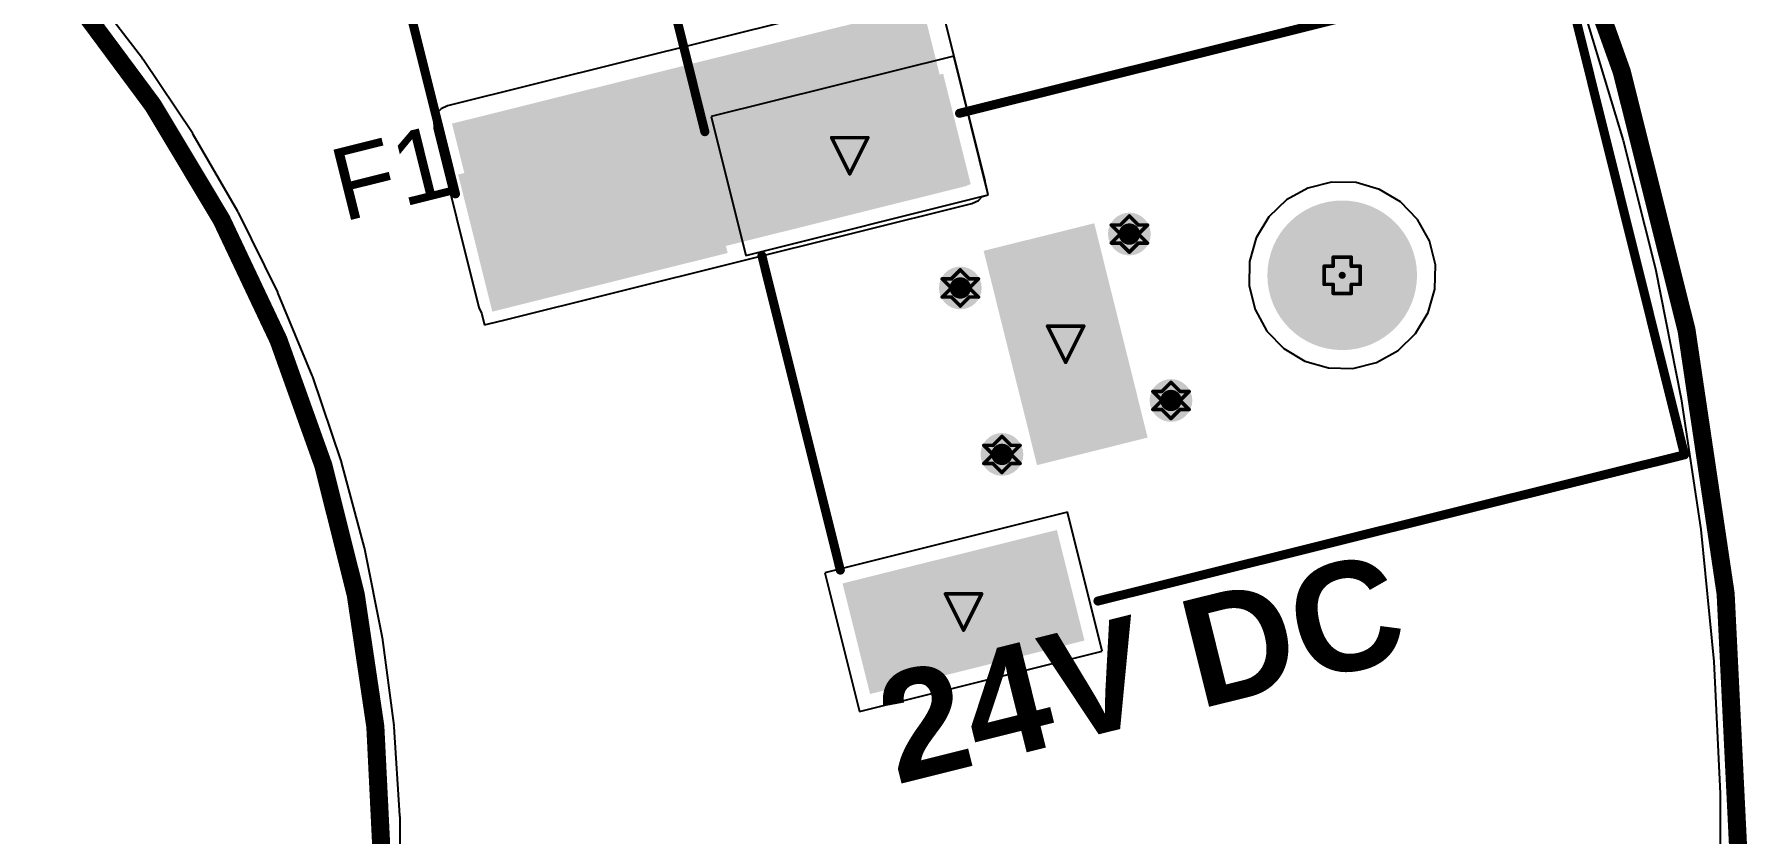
# Model space of a CAD drawing. Header units: inches. Extents: x -38 to 391, y -38 to 85.
# Drawn here: x 14.18 to 38.23, y 0.37 to 11.59 of the extents above; entities that cross this region are included whole.
import ezdxf

# ---------------------------------------------------------------- set-up
doc = ezdxf.new("R2010")
doc.units = ezdxf.units.IN
for name, color, linetype in [('Board Outline', 216, 'Continuous'), ('Bottom Layer', 5, 'Continuous'), ('Bottom Solder', 6, 'Continuous'), ('Drill Drawing', 1, 'Continuous'), ('Multi-Layer', 9, 'Continuous'), ('Pad Holes', 156, 'Continuous'), ('Top Layer', 1, 'Continuous'), ('Top Overlay', 2, 'Continuous'), ('Top Paste', 8, 'Continuous'), ('Top Solder', 216, 'Continuous'), ('Via Holes', 16, 'Continuous')]:
    doc.layers.add(name, color=color, linetype=linetype)
doc.styles.add('Arial', font='', dxfattribs={"height": 0.2})
doc.styles.add('Arial_Bold', font='', dxfattribs={"height": 0.2})
doc.styles.get('Arial').set_extended_font_data('Arial')
doc.styles.get('Arial_Bold').set_extended_font_data('Arial', bold=True)

msp = doc.modelspace()

# ---------------------------------------------------------------- hatches: boundary and pattern name
at = {"layer": 'Bottom Layer'}
for points in [[(24.352, 8.791), (23.989, 10.247), (26.9, 10.973), (27.263, 9.517)], [(29.747, 5.963), (28.291, 5.6), (27.566, 8.511), (29.021, 8.873)], [(28.497, 4.569), (28.86, 3.113), (25.949, 2.388), (25.586, 3.843)]]:
    msp.add_hatch(color=5, dxfattribs=at).paths.add_polyline_path(points)
h = msp.add_hatch(color=5, dxfattribs=at)
edge = h.paths.add_edge_path()
edge.add_arc((29.55, 8.783), 0.3, 0, 360)
h = msp.add_hatch(color=5, dxfattribs=at)
edge = h.paths.add_edge_path()
edge.add_arc((27.178, 8.026), 0.3, 0, 360)
h = msp.add_hatch(color=5, dxfattribs=at)
edge = h.paths.add_edge_path()
edge.add_arc((30.134, 6.447), 0.3, 0, 360)
h = msp.add_hatch(color=5, dxfattribs=at)
edge = h.paths.add_edge_path()
edge.add_arc((27.762, 5.69), 0.3, 0, 360)
at = {"layer": 'Bottom Solder'}
for points in [[(24.316, 8.731), (23.929, 10.283), (26.937, 11.033), (27.324, 9.481)], [(29.807, 5.926), (28.255, 5.539), (27.505, 8.547), (29.057, 8.934)], [(28.533, 4.629), (28.92, 3.077), (25.912, 2.327), (25.525, 3.879)]]:
    msp.add_hatch(color=6, dxfattribs=at).paths.add_polyline_path(points)
h = msp.add_hatch(color=6, dxfattribs=at)
edge = h.paths.add_edge_path()
edge.add_arc((32.537, 8.204), 0.05, 0, 360)
at = {"layer": 'Multi-Layer'}
for points in [[(24.352, 8.791), (23.989, 10.247), (26.9, 10.973), (27.263, 9.517)], [(29.747, 5.963), (28.291, 5.6), (27.566, 8.511), (29.021, 8.873)], [(28.497, 4.569), (28.86, 3.113), (25.949, 2.388), (25.586, 3.843)]]:
    msp.add_hatch(color=9, dxfattribs=at).paths.add_polyline_path(points)
at = {"layer": 'Pad Holes'}
h = msp.add_hatch(color=7, dxfattribs=at)
edge = h.paths.add_edge_path()
edge.add_arc((25.044, 9.737), 0.5, 104, 284)
edge.add_line((25.165, 9.252), (26.329, 9.542))
edge.add_arc((26.208, 10.027), 0.5, 284, 464)
edge.add_line((26.087, 10.512), (24.923, 10.222))
h = msp.add_hatch(color=7, dxfattribs=at)
edge = h.paths.add_edge_path()
edge.add_arc((32.537, 8.204), 1.05, 0, 360)
h = msp.add_hatch(color=7, dxfattribs=at)
edge = h.paths.add_edge_path()
edge.add_arc((28.511, 7.819), 0.5, 14, 194)
edge.add_line((28.026, 7.698), (28.316, 6.533))
edge.add_arc((28.801, 6.654), 0.5, 194, 374)
edge.add_line((29.287, 6.775), (28.996, 7.94))
h = msp.add_hatch(color=7, dxfattribs=at)
edge = h.paths.add_edge_path()
edge.add_arc((26.641, 3.333), 0.5, 104, 284)
edge.add_line((26.762, 2.848), (27.926, 3.138))
edge.add_arc((27.805, 3.623), 0.5, 284, 464)
edge.add_line((27.684, 4.108), (26.52, 3.818))
at = {"layer": 'Top Layer'}
for points in [[(26.649, 11.98), (20.045, 10.333), (20.673, 7.814), (27.277, 9.461)], [(24.352, 8.791), (23.989, 10.247), (26.9, 10.973), (27.263, 9.517)], [(20.685, 7.817), (20.254, 9.544), (23.359, 10.318), (23.79, 8.591)], [(29.747, 5.963), (28.291, 5.6), (27.566, 8.511), (29.021, 8.873)], [(28.497, 4.569), (28.86, 3.113), (25.949, 2.388), (25.586, 3.843)]]:
    msp.add_hatch(color=1, dxfattribs=at).paths.add_polyline_path(points)
h = msp.add_hatch(color=1, dxfattribs=at)
edge = h.paths.add_edge_path()
edge.add_arc((29.55, 8.783), 0.3, 0, 360)
h = msp.add_hatch(color=1, dxfattribs=at)
edge = h.paths.add_edge_path()
edge.add_arc((27.178, 8.026), 0.3, 0, 360)
h = msp.add_hatch(color=1, dxfattribs=at)
edge = h.paths.add_edge_path()
edge.add_arc((30.134, 6.447), 0.3, 0, 360)
h = msp.add_hatch(color=1, dxfattribs=at)
edge = h.paths.add_edge_path()
edge.add_arc((27.762, 5.69), 0.3, 0, 360)
at = {"layer": 'Top Paste'}
msp.add_hatch(color=8, dxfattribs=at).paths.add_polyline_path([(20.685, 7.817), (20.254, 9.544), (23.359, 10.318), (23.79, 8.591)])
at = {"layer": 'Top Solder'}
for points in [[(24.316, 8.731), (23.929, 10.283), (26.937, 11.033), (27.324, 9.481)], [(20.611, 7.694), (20.131, 9.618), (23.433, 10.442), (23.913, 8.517)], [(29.807, 5.926), (28.255, 5.539), (27.505, 8.547), (29.057, 8.934)], [(28.533, 4.629), (28.92, 3.077), (25.912, 2.327), (25.525, 3.879)]]:
    msp.add_hatch(color=216, dxfattribs=at).paths.add_polyline_path(points)
h = msp.add_hatch(color=216, dxfattribs=at)
edge = h.paths.add_edge_path()
edge.add_arc((32.537, 8.204), 0.05, 0, 360)
at = {"layer": 'Via Holes'}
h = msp.add_hatch(color=7, dxfattribs=at)
edge = h.paths.add_edge_path()
edge.add_arc((29.55, 8.783), 0.15, 0, 360)
h = msp.add_hatch(color=7, dxfattribs=at)
edge = h.paths.add_edge_path()
edge.add_arc((27.178, 8.026), 0.15, 0, 360)
h = msp.add_hatch(color=7, dxfattribs=at)
edge = h.paths.add_edge_path()
edge.add_arc((30.134, 6.447), 0.15, 0, 360)
h = msp.add_hatch(color=7, dxfattribs=at)
edge = h.paths.add_edge_path()
edge.add_arc((27.762, 5.69), 0.15, 0, 360)

# ---------------------------------------------------------------- linework, layer by layer
at = {"layer": 'Board Outline', "const_width": 0.254}
for points in [[(38.101, 0, 1), (-38.099, 0, 1)], [(19.061, 0, 1), (-19.061, 0, 1)]]:
    msp.add_lwpolyline(points, format="xyb", close=True, dxfattribs=at)
at = {"layer": 'Bottom Layer'}
for p, q in [((15.703, 11.246), (14.944, 12.236)), ((35.942, 11.874), (36.481, 10.096)), ((15.707, 11.239), (15.703, 11.246)), ((15.713, 11.232), (15.707, 11.239)), ((16.407, 10.195), (15.713, 11.232)), ((27.085, 11.281), (23.681, 10.432)), ((27.571, 9.332), (27.085, 11.281)), ((23.681, 10.432), (24.167, 8.484)), ((16.41, 10.187), (16.407, 10.195)), ((16.415, 10.18), (16.41, 10.187)), ((17.039, 9.1), (16.415, 10.18)), ((36.481, 10.096), (36.933, 8.294)), ((32.055, 9.428), (31.755, 9.261)), ((32.389, 9.511), (32.055, 9.428)), ((32.732, 9.505), (32.389, 9.511)), ((33.062, 9.41), (32.732, 9.505)), ((33.356, 9.234), (33.062, 9.41)), ((24.167, 8.484), (27.571, 9.332)), ((31.755, 9.261), (31.508, 9.023)), ((33.595, 8.987), (33.356, 9.234)), ((17.042, 9.092), (17.039, 9.1)), ((17.047, 9.085), (17.042, 9.092)), ((17.599, 7.965), (17.047, 9.085)), ((31.508, 9.023), (31.331, 8.729)), ((33.761, 8.686), (33.595, 8.987)), ((31.331, 8.729), (31.237, 8.399)), ((33.844, 8.353), (33.761, 8.686)), ((31.237, 8.399), (31.231, 8.055)), ((33.838, 8.01), (33.844, 8.353)), ((36.933, 8.294), (37.295, 6.471)), ((17.602, 7.957), (17.599, 7.965)), ((17.606, 7.95), (17.602, 7.957)), ((18.084, 6.797), (17.606, 7.95)), ((31.231, 8.055), (31.314, 7.722)), ((33.744, 7.68), (33.838, 8.01)), ((31.314, 7.722), (31.48, 7.422)), ((33.567, 7.385), (33.744, 7.68)), ((31.48, 7.422), (31.719, 7.175)), ((33.32, 7.147), (33.567, 7.385)), ((31.719, 7.175), (32.013, 6.998)), ((32.013, 6.998), (32.343, 6.903)), ((32.686, 6.897), (33.019, 6.98)), ((33.019, 6.98), (33.32, 7.147)), ((18.086, 6.789), (18.084, 6.797)), ((18.09, 6.781), (18.086, 6.789)), ((18.491, 5.599), (18.09, 6.781)), ((32.343, 6.903), (32.686, 6.897)), ((37.295, 6.471), (37.568, 4.634)), ((18.492, 5.591), (18.491, 5.599)), ((18.496, 5.583), (18.492, 5.591)), ((18.819, 4.378), (18.496, 5.583)), ((28.682, 4.877), (25.278, 4.028)), ((29.168, 2.928), (28.682, 4.877)), ((37.568, 4.634), (37.75, 2.785)), ((18.82, 4.369), (18.819, 4.378)), ((18.823, 4.361), (18.82, 4.369)), ((19.066, 3.137), (18.823, 4.361)), ((25.278, 4.028), (25.764, 2.08)), ((19.066, 3.129), (19.066, 3.137)), ((19.069, 3.121), (19.066, 3.129)), ((19.232, 1.883), (19.069, 3.121)), ((25.764, 2.08), (29.168, 2.928)), ((37.75, 2.785), (37.841, 0.929)), ((19.231, 1.875), (19.232, 1.883)), ((19.234, 1.866), (19.231, 1.875)), ((19.315, 0.621), (19.234, 1.866)), ((37.841, 0.929), (37.841, 0)), ((19.314, 0.613), (19.315, 0.621)), ((19.316, 0.604), (19.314, 0.613)), ((19.316, -0.644), (19.316, 0.604))]:
    msp.add_line(p, q, dxfattribs=at)
at = {"layer": 'Drill Drawing', "const_width": 0.0508}
for points in [[(25.372, 10.136), (25.88, 10.136)], [(25.372, 10.136), (25.626, 9.628)], [(25.626, 9.628), (25.88, 10.136)], [(29.296, 8.91), (29.423, 8.783)], [(29.296, 8.91), (29.423, 8.91)], [(29.423, 8.91), (29.55, 9.037)], [(29.55, 9.037), (29.677, 8.91)], [(29.677, 8.91), (29.804, 8.91)], [(29.677, 8.783), (29.804, 8.91)], [(29.296, 8.656), (29.423, 8.783)], [(29.296, 8.656), (29.423, 8.656)], [(29.423, 8.656), (29.55, 8.529)], [(29.55, 8.529), (29.677, 8.656)], [(29.677, 8.783), (29.804, 8.656)], [(29.677, 8.656), (29.804, 8.656)], [(32.41, 8.331), (32.41, 8.458)], [(32.41, 8.458), (32.664, 8.458)], [(32.664, 8.331), (32.664, 8.458)], [(26.924, 8.153), (27.051, 8.026)], [(26.924, 8.153), (27.051, 8.153)], [(27.051, 8.153), (27.178, 8.28)], [(27.178, 8.28), (27.305, 8.153)], [(27.305, 8.153), (27.432, 8.153)], [(27.305, 8.026), (27.432, 8.153)], [(32.283, 8.077), (32.283, 8.331)], [(32.283, 8.331), (32.41, 8.331)], [(32.664, 8.331), (32.791, 8.331)], [(32.791, 8.077), (32.791, 8.331)], [(26.924, 7.899), (27.051, 8.026)], [(27.305, 8.026), (27.432, 7.899)], [(32.283, 8.077), (32.41, 8.077)], [(32.41, 7.95), (32.41, 8.077)], [(32.41, 7.95), (32.664, 7.95)], [(32.664, 8.077), (32.791, 8.077)], [(32.664, 7.95), (32.664, 8.077)], [(26.924, 7.899), (27.051, 7.899)], [(27.051, 7.899), (27.178, 7.772)], [(27.178, 7.772), (27.305, 7.899)], [(27.305, 7.899), (27.432, 7.899)], [(28.402, 7.491), (28.91, 7.491)], [(28.402, 7.491), (28.656, 6.983)], [(28.656, 6.983), (28.91, 7.491)], [(29.88, 6.574), (30.007, 6.447)], [(29.88, 6.574), (30.007, 6.574)], [(30.007, 6.574), (30.134, 6.701)], [(30.134, 6.701), (30.261, 6.574)], [(30.261, 6.574), (30.388, 6.574)], [(30.261, 6.447), (30.388, 6.574)], [(29.88, 6.32), (30.007, 6.447)], [(29.88, 6.32), (30.007, 6.32)], [(30.007, 6.32), (30.134, 6.193)], [(30.134, 6.193), (30.261, 6.32)], [(30.261, 6.447), (30.388, 6.32)], [(30.261, 6.32), (30.388, 6.32)], [(27.508, 5.817), (27.635, 5.69)], [(27.508, 5.817), (27.635, 5.817)], [(27.635, 5.817), (27.762, 5.944)], [(27.762, 5.944), (27.889, 5.817)], [(27.889, 5.817), (28.016, 5.817)], [(27.889, 5.69), (28.016, 5.817)], [(27.508, 5.563), (27.635, 5.69)], [(27.508, 5.563), (27.635, 5.563)], [(27.635, 5.563), (27.762, 5.436)], [(27.762, 5.436), (27.889, 5.563)], [(27.889, 5.69), (28.016, 5.563)], [(27.889, 5.563), (28.016, 5.563)], [(26.969, 3.732), (27.477, 3.732)], [(26.969, 3.732), (27.223, 3.224)], [(27.223, 3.224), (27.477, 3.732)]]:
    msp.add_lwpolyline(points, dxfattribs=at)
at = {"layer": 'Drill Drawing', "const_width": 0.0254}
for points in [[(25.36, 10.136, 1), (25.385, 10.136, 1)], [(25.36, 10.136, 1), (25.385, 10.136, 1)], [(25.868, 10.136, 1), (25.893, 10.136, 1)], [(25.868, 10.136, 1), (25.893, 10.136, 1)], [(25.614, 9.628, 1), (25.639, 9.628, 1)], [(25.614, 9.628, 1), (25.639, 9.628, 1)], [(29.284, 8.91, 1), (29.309, 8.91, 1)], [(29.284, 8.91, 1), (29.309, 8.91, 1)], [(29.411, 8.91, 1), (29.436, 8.91, 1)], [(29.411, 8.91, 1), (29.436, 8.91, 1)], [(29.538, 9.037, 1), (29.563, 9.037, 1)], [(29.538, 9.037, 1), (29.563, 9.037, 1)], [(29.665, 8.91, 1), (29.69, 8.91, 1)], [(29.665, 8.91, 1), (29.69, 8.91, 1)], [(29.792, 8.91, 1), (29.817, 8.91, 1)], [(29.792, 8.91, 1), (29.817, 8.91, 1)], [(29.284, 8.656, 1), (29.309, 8.656, 1)], [(29.284, 8.656, 1), (29.309, 8.656, 1)], [(29.411, 8.783, 1), (29.436, 8.783, 1)], [(29.411, 8.783, 1), (29.436, 8.783, 1)], [(29.411, 8.656, 1), (29.436, 8.656, 1)], [(29.411, 8.656, 1), (29.436, 8.656, 1)], [(29.665, 8.783, 1), (29.69, 8.783, 1)], [(29.665, 8.783, 1), (29.69, 8.783, 1)], [(29.665, 8.656, 1), (29.69, 8.656, 1)], [(29.665, 8.656, 1), (29.69, 8.656, 1)], [(29.792, 8.656, 1), (29.817, 8.656, 1)], [(29.792, 8.656, 1), (29.817, 8.656, 1)], [(29.538, 8.529, 1), (29.563, 8.529, 1)], [(29.538, 8.529, 1), (29.563, 8.529, 1)], [(32.398, 8.458, 1), (32.423, 8.458, 1)], [(32.398, 8.458, 1), (32.423, 8.458, 1)], [(32.652, 8.458, 1), (32.677, 8.458, 1)], [(32.652, 8.458, 1), (32.677, 8.458, 1)], [(26.911, 8.153, 1), (26.937, 8.153, 1)], [(26.911, 8.153, 1), (26.937, 8.153, 1)], [(27.038, 8.153, 1), (27.064, 8.153, 1)], [(27.038, 8.153, 1), (27.064, 8.153, 1)], [(27.165, 8.28, 1), (27.191, 8.28, 1)], [(27.165, 8.28, 1), (27.191, 8.28, 1)], [(27.292, 8.153, 1), (27.318, 8.153, 1)], [(27.292, 8.153, 1), (27.318, 8.153, 1)], [(27.419, 8.153, 1), (27.445, 8.153, 1)], [(27.419, 8.153, 1), (27.445, 8.153, 1)], [(32.271, 8.331, 1), (32.296, 8.331, 1)], [(32.271, 8.331, 1), (32.296, 8.331, 1)], [(32.398, 8.331, 1), (32.423, 8.331, 1)], [(32.398, 8.331, 1), (32.423, 8.331, 1)], [(32.652, 8.331, 1), (32.677, 8.331, 1)], [(32.652, 8.331, 1), (32.677, 8.331, 1)], [(32.779, 8.331, 1), (32.804, 8.331, 1)], [(32.779, 8.331, 1), (32.804, 8.331, 1)], [(27.038, 8.026, 1), (27.064, 8.026, 1)], [(27.038, 8.026, 1), (27.064, 8.026, 1)], [(27.292, 8.026, 1), (27.318, 8.026, 1)], [(27.292, 8.026, 1), (27.318, 8.026, 1)], [(32.271, 8.077, 1), (32.296, 8.077, 1)], [(32.271, 8.077, 1), (32.296, 8.077, 1)], [(32.398, 8.077, 1), (32.423, 8.077, 1)], [(32.398, 8.077, 1), (32.423, 8.077, 1)], [(32.398, 7.95, 1), (32.423, 7.95, 1)], [(32.398, 7.95, 1), (32.423, 7.95, 1)], [(32.652, 8.077, 1), (32.677, 8.077, 1)], [(32.652, 8.077, 1), (32.677, 8.077, 1)], [(32.652, 7.95, 1), (32.677, 7.95, 1)], [(32.652, 7.95, 1), (32.677, 7.95, 1)], [(32.779, 8.077, 1), (32.804, 8.077, 1)], [(32.779, 8.077, 1), (32.804, 8.077, 1)], [(26.911, 7.899, 1), (26.937, 7.899, 1)], [(26.911, 7.899, 1), (26.937, 7.899, 1)], [(27.038, 7.899, 1), (27.064, 7.899, 1)], [(27.038, 7.899, 1), (27.064, 7.899, 1)], [(27.165, 7.772, 1), (27.191, 7.772, 1)], [(27.165, 7.772, 1), (27.191, 7.772, 1)], [(27.292, 7.899, 1), (27.318, 7.899, 1)], [(27.292, 7.899, 1), (27.318, 7.899, 1)], [(27.419, 7.899, 1), (27.445, 7.899, 1)], [(27.419, 7.899, 1), (27.445, 7.899, 1)], [(28.39, 7.491, 1), (28.415, 7.491, 1)], [(28.39, 7.491, 1), (28.415, 7.491, 1)], [(28.898, 7.491, 1), (28.923, 7.491, 1)], [(28.898, 7.491, 1), (28.923, 7.491, 1)], [(28.644, 6.983, 1), (28.669, 6.983, 1)], [(28.644, 6.983, 1), (28.669, 6.983, 1)], [(29.868, 6.574, 1), (29.893, 6.574, 1)], [(29.868, 6.574, 1), (29.893, 6.574, 1)], [(29.995, 6.574, 1), (30.02, 6.574, 1)], [(29.995, 6.574, 1), (30.02, 6.574, 1)], [(30.122, 6.701, 1), (30.147, 6.701, 1)], [(30.122, 6.701, 1), (30.147, 6.701, 1)], [(30.249, 6.574, 1), (30.274, 6.574, 1)], [(30.249, 6.574, 1), (30.274, 6.574, 1)], [(30.376, 6.574, 1), (30.401, 6.574, 1)], [(30.376, 6.574, 1), (30.401, 6.574, 1)], [(29.868, 6.32, 1), (29.893, 6.32, 1)], [(29.868, 6.32, 1), (29.893, 6.32, 1)], [(29.995, 6.447, 1), (30.02, 6.447, 1)], [(29.995, 6.447, 1), (30.02, 6.447, 1)], [(29.995, 6.32, 1), (30.02, 6.32, 1)], [(29.995, 6.32, 1), (30.02, 6.32, 1)], [(30.249, 6.447, 1), (30.274, 6.447, 1)], [(30.249, 6.447, 1), (30.274, 6.447, 1)], [(30.249, 6.32, 1), (30.274, 6.32, 1)], [(30.249, 6.32, 1), (30.274, 6.32, 1)], [(30.376, 6.32, 1), (30.401, 6.32, 1)], [(30.376, 6.32, 1), (30.401, 6.32, 1)], [(30.122, 6.193, 1), (30.147, 6.193, 1)], [(30.122, 6.193, 1), (30.147, 6.193, 1)], [(27.495, 5.817, 1), (27.521, 5.817, 1)], [(27.495, 5.817, 1), (27.521, 5.817, 1)], [(27.622, 5.817, 1), (27.648, 5.817, 1)], [(27.622, 5.817, 1), (27.648, 5.817, 1)], [(27.75, 5.944, 1), (27.775, 5.944, 1)], [(27.75, 5.944, 1), (27.775, 5.944, 1)], [(27.877, 5.817, 1), (27.902, 5.817, 1)], [(27.877, 5.817, 1), (27.902, 5.817, 1)], [(28.003, 5.817, 1), (28.029, 5.817, 1)], [(28.003, 5.817, 1), (28.029, 5.817, 1)], [(27.495, 5.563, 1), (27.521, 5.563, 1)], [(27.495, 5.563, 1), (27.521, 5.563, 1)], [(27.622, 5.69, 1), (27.648, 5.69, 1)], [(27.622, 5.69, 1), (27.648, 5.69, 1)], [(27.622, 5.563, 1), (27.648, 5.563, 1)], [(27.622, 5.563, 1), (27.648, 5.563, 1)], [(27.877, 5.69, 1), (27.902, 5.69, 1)], [(27.877, 5.69, 1), (27.902, 5.69, 1)], [(27.877, 5.563, 1), (27.902, 5.563, 1)], [(27.877, 5.563, 1), (27.902, 5.563, 1)], [(28.003, 5.563, 1), (28.029, 5.563, 1)], [(28.003, 5.563, 1), (28.029, 5.563, 1)], [(27.75, 5.436, 1), (27.775, 5.436, 1)], [(27.75, 5.436, 1), (27.775, 5.436, 1)], [(26.956, 3.732, 1), (26.982, 3.732, 1)], [(26.956, 3.732, 1), (26.982, 3.732, 1)], [(27.464, 3.732, 1), (27.49, 3.732, 1)], [(27.464, 3.732, 1), (27.49, 3.732, 1)], [(27.21, 3.224, 1), (27.236, 3.224, 1)], [(27.21, 3.224, 1), (27.236, 3.224, 1)]]:
    msp.add_lwpolyline(points, format="xyb", close=True, dxfattribs=at)
at = {"layer": 'Multi-Layer'}
for p, q in [((15.498, 11.089), (14.738, 12.079)), ((16.191, 10.051), (15.498, 11.089)), ((16.815, 8.97), (16.191, 10.051)), ((17.367, 7.851), (16.815, 8.97)), ((17.845, 6.698), (17.367, 7.851)), ((18.246, 5.516), (17.845, 6.698)), ((18.569, 4.311), (18.246, 5.516)), ((18.812, 3.087), (18.569, 4.311)), ((18.975, 1.85), (18.812, 3.087)), ((19.057, 0.604), (18.975, 1.85)), ((19.057, -0.02), (19.057, 0.604))]:
    msp.add_line(p, q, dxfattribs=at)
at = {"layer": 'Top Layer'}
for p, q in [((15.703, 11.246), (14.944, 12.236)), ((26.587, 12.231), (19.982, 10.584)), ((27.528, 9.524), (26.9, 12.042)), ((35.942, 11.874), (36.481, 10.096)), ((15.707, 11.239), (15.703, 11.246)), ((15.713, 11.232), (15.707, 11.239)), ((16.407, 10.195), (15.713, 11.232)), ((19.982, 10.584), (19.891, 10.541)), ((19.982, 10.584), (19.982, 10.584)), ((19.823, 10.466), (19.789, 10.371)), ((19.789, 10.371), (19.793, 10.27)), ((19.891, 10.541), (19.823, 10.466)), ((16.41, 10.187), (16.407, 10.195)), ((16.415, 10.18), (16.41, 10.187)), ((17.039, 9.1), (16.415, 10.18)), ((19.793, 10.27), (20.421, 7.752)), ((36.481, 10.096), (36.933, 8.294)), ((27.53, 9.498), (27.528, 9.524)), ((27.571, 9.332), (27.53, 9.498)), ((32.055, 9.428), (31.755, 9.261)), ((32.389, 9.511), (32.055, 9.428)), ((32.732, 9.505), (32.389, 9.511)), ((33.062, 9.41), (32.732, 9.505)), ((33.356, 9.234), (33.062, 9.41)), ((20.735, 7.563), (27.34, 9.21)), ((27.34, 9.21), (27.431, 9.253)), ((27.34, 9.21), (27.34, 9.21)), ((27.431, 9.253), (27.484, 9.31)), ((27.484, 9.31), (27.571, 9.332)), ((31.755, 9.261), (31.508, 9.023)), ((33.595, 8.987), (33.356, 9.234)), ((17.042, 9.092), (17.039, 9.1)), ((17.047, 9.085), (17.042, 9.092)), ((17.599, 7.965), (17.047, 9.085)), ((31.508, 9.023), (31.331, 8.729)), ((33.761, 8.686), (33.595, 8.987)), ((31.331, 8.729), (31.237, 8.399)), ((33.844, 8.353), (33.761, 8.686)), ((31.237, 8.399), (31.231, 8.055)), ((33.838, 8.01), (33.844, 8.353)), ((36.933, 8.294), (37.295, 6.471)), ((17.602, 7.957), (17.599, 7.965)), ((17.606, 7.95), (17.602, 7.957)), ((18.084, 6.797), (17.606, 7.95)), ((31.231, 8.055), (31.314, 7.722)), ((33.744, 7.68), (33.838, 8.01)), ((20.421, 7.752), (20.459, 7.671)), ((31.314, 7.722), (31.48, 7.422)), ((20.459, 7.671), (20.5, 7.509)), ((20.5, 7.509), (20.71, 7.562)), ((20.71, 7.562), (20.735, 7.563)), ((33.567, 7.385), (33.744, 7.68)), ((31.48, 7.422), (31.719, 7.175)), ((33.32, 7.147), (33.567, 7.385)), ((31.719, 7.175), (32.013, 6.998)), ((32.013, 6.998), (32.343, 6.903)), ((32.686, 6.897), (33.019, 6.98)), ((33.019, 6.98), (33.32, 7.147)), ((18.086, 6.789), (18.084, 6.797)), ((18.09, 6.781), (18.086, 6.789)), ((18.491, 5.599), (18.09, 6.781)), ((32.343, 6.903), (32.686, 6.897)), ((37.295, 6.471), (37.568, 4.634)), ((18.492, 5.591), (18.491, 5.599)), ((18.496, 5.583), (18.492, 5.591)), ((18.819, 4.378), (18.496, 5.583)), ((28.682, 4.877), (25.278, 4.028)), ((29.168, 2.928), (28.682, 4.877)), ((37.568, 4.634), (37.75, 2.785)), ((18.82, 4.369), (18.819, 4.378)), ((18.823, 4.361), (18.82, 4.369)), ((19.066, 3.137), (18.823, 4.361)), ((25.278, 4.028), (25.764, 2.08)), ((19.066, 3.129), (19.066, 3.137)), ((19.069, 3.121), (19.066, 3.129)), ((19.232, 1.883), (19.069, 3.121)), ((25.764, 2.08), (29.168, 2.928)), ((37.75, 2.785), (37.841, 0.929)), ((19.231, 1.875), (19.232, 1.883)), ((19.234, 1.866), (19.231, 1.875)), ((19.315, 0.621), (19.234, 1.866)), ((37.841, 0.929), (37.841, 0)), ((19.314, 0.613), (19.315, 0.621)), ((19.316, 0.604), (19.314, 0.613)), ((19.316, -0.644), (19.316, 0.604))]:
    msp.add_line(p, q, dxfattribs=at)
at = {"layer": 'Top Overlay', "const_width": 0.127}
for points in [[(22.721, 13.719), (23.593, 10.22)], [(19.221, 12.847), (20.094, 9.347)], [(27.167, 10.478), (35.621, 12.586)], [(35.621, 12.586), (37.341, 5.685)], [(24.394, 8.477), (25.494, 4.066)], [(29.11, 3.632), (37.341, 5.685)]]:
    msp.add_lwpolyline(points, dxfattribs=at)
at = {"layer": 'Top Overlay', "const_width": 0.0635}
for points in [[(27.136, 10.478, 1), (27.199, 10.478, 1)], [(23.561, 10.22, 1), (23.625, 10.22, 1)], [(20.062, 9.347, 1), (20.125, 9.347, 1)], [(24.362, 8.477, 1), (24.426, 8.477, 1)], [(37.31, 5.685, 1), (37.373, 5.685, 1)], [(37.31, 5.685, 1), (37.373, 5.685, 1)], [(25.462, 4.066, 1), (25.526, 4.066, 1)], [(29.078, 3.632, 1), (29.142, 3.632, 1)]]:
    msp.add_lwpolyline(points, format="xyb", close=True, dxfattribs=at)

# ---------------------------------------------------------------- texts
at = {"layer": 'Top Overlay'}
for s, height, style, p in [('F1', 1.016, 'Arial', (18.515, 8.953)), ('24V DC', 1.524, 'Arial_Bold', (26.282, 1.053))]:
    msp.add_text(s, height=height, rotation=14, dxfattribs=dict(at, style=style)).set_placement(p)

doc.saveas('drawing.dxf')
